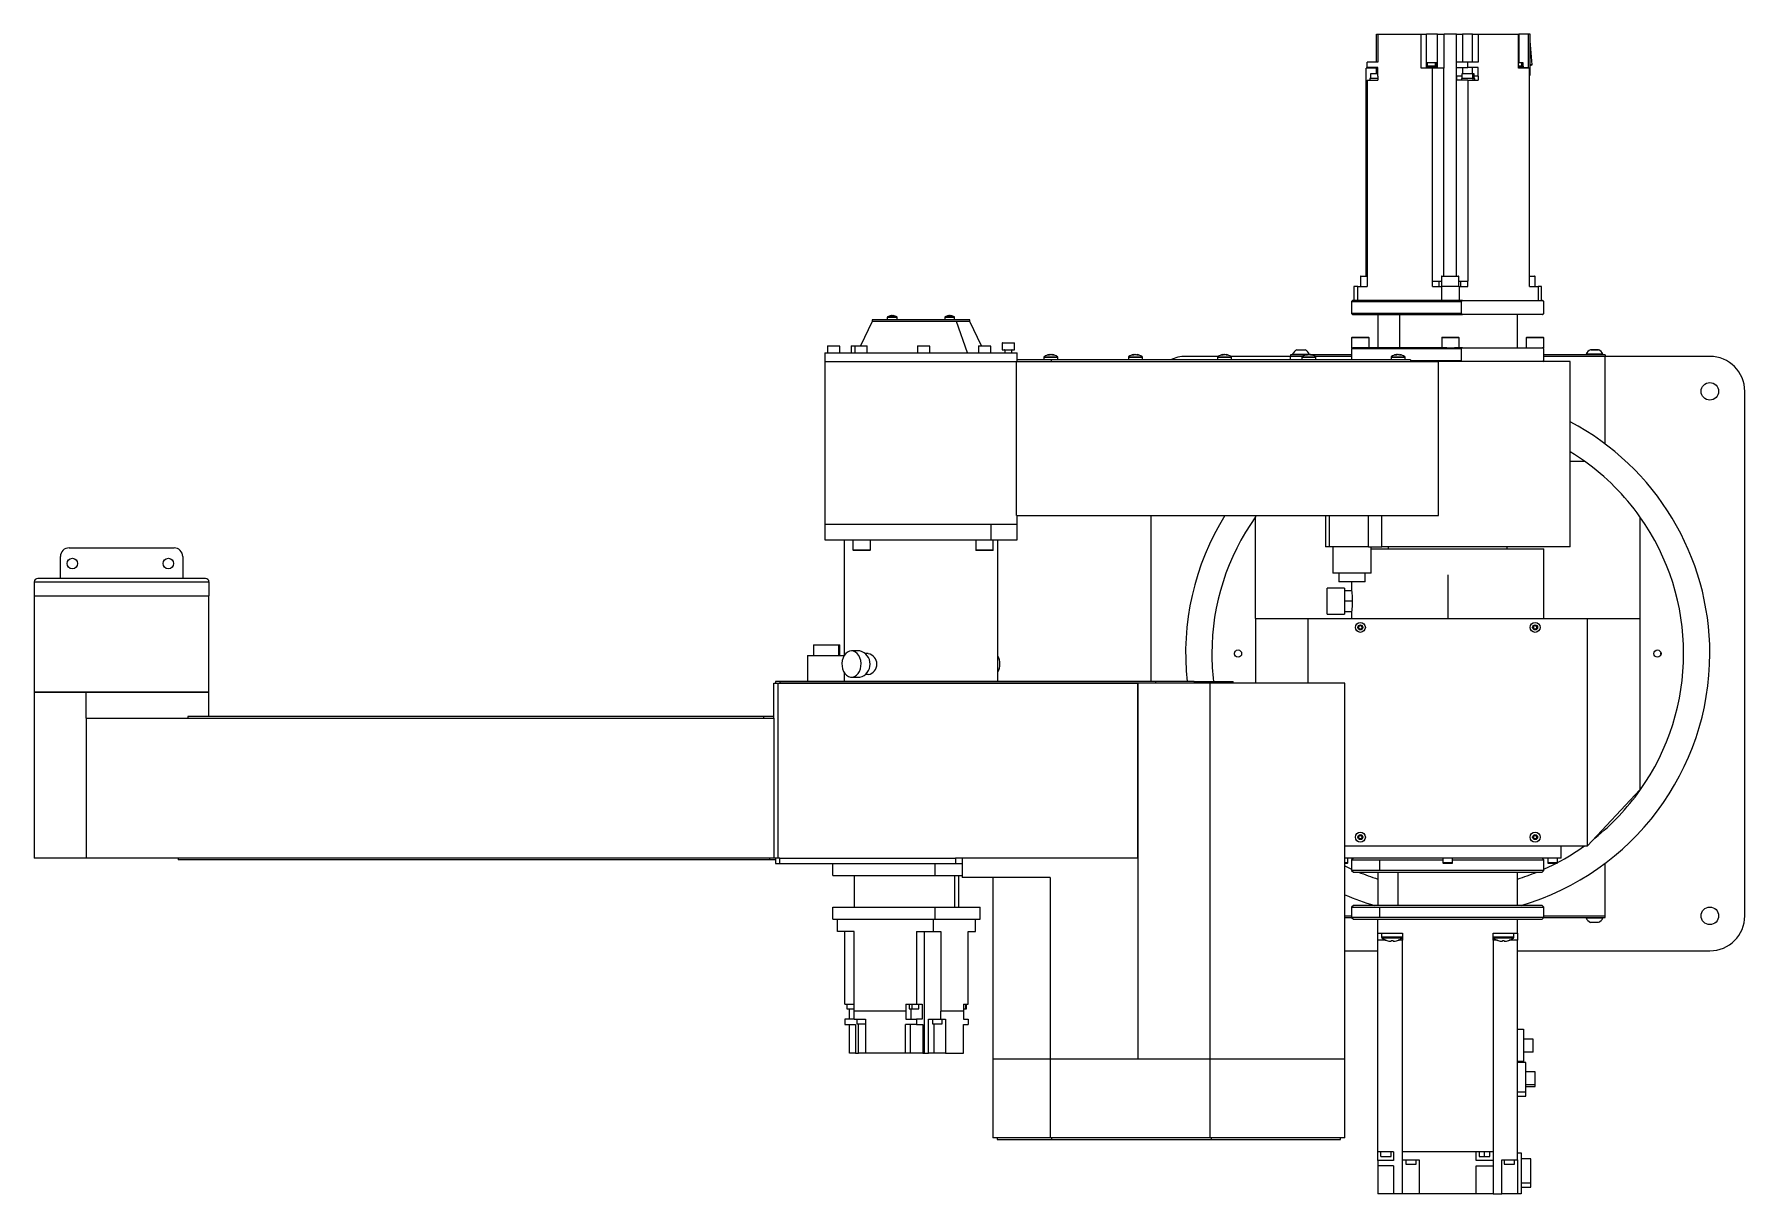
# Model space of a CAD drawing. Header units: millimetres. Extents: x 20619 to 36223, y 3512 to 8014.
# Drawn here: x 20619 to 21598, y 3622 to 4285 of the extents above; entities that cross this region are included whole.
import ezdxf

# ---------------------------------------------------------------- set-up
doc = ezdxf.new("R2010")
doc.units = ezdxf.units.MM
doc.layers.get('0').update_dxf_attribs({"lineweight": 35})

msp = doc.modelspace()

# ---------------------------------------------------------------- linework, layer by layer
at = {"color": 7, "linetype": 'Continuous', "lineweight": 25}
for p, q in [((21387.58, 4269.45), (21387.58, 4285.45)), ((21387.58, 4285.45), (21388.47, 4285.45)), ((21388.47, 4285.45), (21388.47, 4269.45)), ((21388.47, 4285.45), (21413.16, 4285.45)), ((21413.16, 4265.95), (21413.16, 4285.45)), ((21413.16, 4285.45), (21416.18, 4285.45)), ((21416.18, 4265.95), (21416.18, 4285.45)), ((21422.54, 4285.45), (21416.18, 4285.45)), ((21422.54, 4265.95), (21422.54, 4285.45)), ((21422.54, 4285.45), (21426.3, 4285.45)), ((21426.3, 4265.95), (21426.3, 4285.45)), ((21433.27, 4285.45), (21426.3, 4285.45)), ((21433.39, 4285.45), (21433.27, 4285.45)), ((21433.39, 4269.45), (21433.39, 4285.45)), ((21433.39, 4285.45), (21436.9, 4285.45)), ((21436.9, 4285.45), (21436.9, 4269.45)), ((21442.55, 4285.45), (21436.9, 4285.45)), ((21442.55, 4269.45), (21442.55, 4285.45)), ((21442.55, 4285.45), (21445.76, 4285.45)), ((21445.76, 4285.45), (21445.76, 4269.45)), ((21445.76, 4285.45), (21468.98, 4285.45)), ((21468.98, 4265.95), (21468.98, 4285.45)), ((21468.98, 4285.45), (21469.13, 4285.45)), ((21469.13, 4269.15), (21469.13, 4285.45)), ((21474.51, 4285.45), (21469.13, 4285.45)), ((21474.51, 4285.45), (21474.51, 4266.45)), ((21475.54, 4285.45), (21474.51, 4285.45)), ((21475.54, 4261.95), (21475.54, 4285.45)), ((21475.54, 4281.76), (21475.57, 4281.76)), ((21476.82, 4267.86), (21475.57, 4281.76)), ((21382.31, 4266.45), (21382.31, 4269.45)), ((21388.47, 4269.45), (21382.31, 4269.45)), ((21416.73, 4269.15), (21416.73, 4267.15)), ((21421.49, 4269.15), (21416.73, 4269.15)), ((21422.23, 4269.15), (21421.49, 4269.15)), ((21421.49, 4267.15), (21421.49, 4269.15)), ((21422.23, 4267.15), (21422.23, 4269.15)), ((21439.96, 4269.45), (21433.39, 4269.45)), ((21439.96, 4266.45), (21439.96, 4269.45)), ((21445.76, 4269.45), (21439.96, 4269.45)), ((21470.84, 4269.15), (21468.98, 4269.15)), ((21471.58, 4269.15), (21470.84, 4269.15)), ((21470.84, 4267.15), (21470.84, 4269.15)), ((21471.58, 4267.15), (21471.58, 4269.15)), ((21381.68, 4147.15), (21381.68, 4265.95)), ((21387.46, 4265.95), (21381.68, 4265.95)), ((21388.47, 4266.45), (21382.31, 4266.45)), ((21382.31, 4259.15), (21382.31, 4144.15)), ((21382.31, 4259.15), (21384.26, 4259.15)), ((21383.84, 4260.15), (21383.84, 4259.15)), ((21388.47, 4260.15), (21383.84, 4260.15)), ((21384.14, 4262.75), (21384.14, 4260.15)), ((21388.47, 4262.75), (21384.14, 4262.75)), ((21384.26, 4259.15), (21386.11, 4259.15)), ((21384.98, 4266.45), (21384.98, 4265.95)), ((21386.11, 4259.15), (21388.47, 4259.15)), ((21387.58, 4265.95), (21387.46, 4265.95)), ((21387.58, 4262.75), (21387.58, 4266.45)), ((21388.47, 4261.45), (21388.47, 4266.45)), ((21388.47, 4261.45), (21388.47, 4259.15)), ((21388.47, 4261.45), (21388.47, 4261.45)), ((21419.7, 4265.95), (21413.16, 4265.95)), ((21416.48, 4266.45), (21416.48, 4265.95)), ((21422.48, 4266.45), (21416.48, 4266.45)), ((21416.53, 4267.15), (21416.53, 4266.45)), ((21421.63, 4267.15), (21416.53, 4267.15)), ((21419.7, 4144.15), (21419.7, 4265.95)), ((21426.04, 4265.95), (21419.7, 4265.95)), ((21422.43, 4267.15), (21421.63, 4267.15)), ((21421.63, 4266.45), (21421.63, 4267.15)), ((21422.43, 4266.45), (21422.43, 4267.15)), ((21422.48, 4265.95), (21422.48, 4266.45)), ((21426.3, 4265.95), (21426.04, 4265.95)), ((21433.36, 4261.45), (21433.39, 4261.45)), ((21433.36, 4261.45), (21433.36, 4259.15)), ((21439.96, 4259.15), (21433.36, 4259.15)), ((21433.39, 4266.45), (21439.96, 4266.45)), ((21433.39, 4261.45), (21433.39, 4266.45)), ((21436.56, 4261.45), (21433.39, 4261.45)), ((21436.26, 4260.15), (21436.26, 4259.15)), ((21442.83, 4260.15), (21436.26, 4260.15)), ((21436.56, 4262.75), (21436.56, 4260.15)), ((21442.61, 4262.75), (21436.56, 4262.75)), ((21445.76, 4266.45), (21439.96, 4266.45)), ((21439.96, 4259.15), (21439.96, 4144.15)), ((21439.96, 4259.15), (21441.79, 4259.15)), ((21441.79, 4259.15), (21442.83, 4259.15)), ((21442.61, 4262.75), (21442.61, 4260.15)), ((21443.56, 4262.75), (21442.61, 4262.75)), ((21442.83, 4260.15), (21442.83, 4259.15)), ((21443.86, 4260.15), (21442.83, 4260.15)), ((21442.83, 4259.15), (21443.54, 4259.15)), ((21443.54, 4259.15), (21445.76, 4259.15)), ((21443.56, 4260.15), (21443.56, 4262.75)), ((21445.76, 4261.45), (21443.56, 4261.45)), ((21443.86, 4259.15), (21443.86, 4260.15)), ((21445.76, 4261.45), (21445.76, 4266.45)), ((21445.76, 4261.45), (21445.76, 4259.15)), ((21445.76, 4261.45), (21445.76, 4261.45)), ((21470.98, 4267.15), (21468.98, 4267.15)), ((21471.83, 4266.45), (21468.98, 4266.45)), ((21475.13, 4265.95), (21468.98, 4265.95)), ((21471.78, 4267.15), (21470.98, 4267.15)), ((21470.98, 4266.45), (21470.98, 4267.15)), ((21471.78, 4266.45), (21471.78, 4267.15)), ((21471.78, 4266.45), (21474.51, 4266.45)), ((21471.83, 4265.95), (21471.83, 4266.45)), ((21474.17, 4265.95), (21474.17, 4266.45)), ((21475.13, 4144.15), (21475.13, 4265.95)), ((21475.13, 4261.95), (21475.54, 4261.95)), ((21476.82, 4267.86), (21475.54, 4267.86)), ((21475.54, 4267.65), (21476.82, 4267.86)), ((21374.76, 4141.15), (21374.76, 4133.15)), ((21376.96, 4141.15), (21374.76, 4141.15)), ((21376.96, 4133.15), (21376.96, 4141.15)), ((21376.96, 4141.15), (21382.31, 4141.15)), ((21378.43, 4146.85), (21378.43, 4141.15)), ((21378.73, 4147.15), (21382.31, 4147.15)), ((21382.31, 4144.15), (21382.31, 4141.15)), ((21382.31, 4144.15), (21382.31, 4144.15)), ((21419.69, 4141.15), (21419.69, 4144.15)), ((21419.7, 4144.15), (21419.69, 4144.15)), ((21419.69, 4141.15), (21425.04, 4141.15)), ((21419.7, 4144.15), (21424.78, 4144.15)), ((21423.51, 4141.15), (21423.51, 4144.15)), ((21424.78, 4146.85), (21424.78, 4141.15)), ((21425.04, 4133.15), (21425.04, 4141.15)), ((21434.93, 4141.15), (21425.04, 4141.15)), ((21425.08, 4147.15), (21434.48, 4147.15)), ((21434.78, 4141.15), (21434.78, 4146.85)), ((21434.78, 4144.15), (21439.96, 4144.15)), ((21434.93, 4141.15), (21434.93, 4133.15)), ((21434.93, 4141.15), (21439.96, 4141.15)), ((21435.94, 4141.15), (21435.94, 4144.15)), ((21439.96, 4141.15), (21439.96, 4144.15)), ((21439.96, 4144.15), (21439.96, 4144.15)), ((21475.13, 4144.15), (21475.12, 4144.15)), ((21475.12, 4141.15), (21475.12, 4144.15)), ((21475.12, 4141.15), (21480.15, 4141.15)), ((21475.13, 4147.15), (21478.09, 4147.15)), ((21478.39, 4141.15), (21478.39, 4146.85)), ((21480.15, 4141.15), (21480.15, 4133.15)), ((21482.05, 4141.15), (21480.15, 4141.15)), ((21482.05, 4133.15), (21482.05, 4141.15)), ((21373.91, 4133.15), (21373.41, 4132.65)), ((21373.41, 4132.65), (21373.41, 4125.65)), ((21373.41, 4132.65), (21436.23, 4132.65)), ((21436.79, 4133.15), (21373.91, 4133.15)), ((21436.23, 4125.65), (21436.23, 4132.65)), ((21436.79, 4133.15), (21482.67, 4133.15)), ((21482.91, 4133.15), (21482.67, 4133.15)), ((21483.41, 4132.65), (21482.91, 4133.15)), ((21483.22, 4132.65), (21483.22, 4125.65)), ((21483.22, 4132.65), (21483.41, 4132.65)), ((21483.41, 4125.65), (21483.41, 4132.65)), ((21098.94, 4122.15), (21098.94, 4121.15)), ((21154.94, 4122.15), (21098.94, 4122.15)), ((21107.7, 4123.55), (21107.7, 4122.15)), ((21109.82, 4124.51), (21109.84, 4124.51)), ((21109.85, 4124.37), (21109.84, 4124.51)), ((21110.38, 4124.51), (21110.34, 4124.51)), ((21110.38, 4124.51), (21110.66, 4124.51)), ((21111.15, 4124.39), (21111.16, 4124.51)), ((21111.16, 4124.51), (21111.17, 4124.51)), ((21111.16, 4124.51), (21111.16, 4124.51)), ((21111.16, 4124.51), (21111.16, 4124.39)), ((21113.3, 4122.15), (21113.3, 4123.55)), ((21140.59, 4123.55), (21140.59, 4122.15)), ((21142.71, 4124.51), (21142.73, 4124.51)), ((21142.74, 4124.37), (21142.73, 4124.51)), ((21143.27, 4124.51), (21143.23, 4124.51)), ((21143.27, 4124.51), (21143.54, 4124.51)), ((21144.05, 4124.51), (21144.04, 4124.51)), ((21144.05, 4124.51), (21144.04, 4124.39)), ((21144.04, 4124.39), (21144.04, 4124.51)), ((21144.05, 4124.51), (21144.06, 4124.51)), ((21146.19, 4122.15), (21146.19, 4123.55)), ((21154.94, 4121.15), (21154.94, 4122.15)), ((21373.41, 4125.65), (21373.91, 4125.15)), ((21436.23, 4125.65), (21373.41, 4125.65)), ((21373.91, 4125.15), (21436.79, 4125.15)), ((21388.41, 4125.15), (21388.41, 4106.15)), ((21401, 4106.15), (21401, 4125.15)), ((21482.67, 4125.15), (21436.79, 4125.15)), ((21468.41, 4106.15), (21468.41, 4125.15)), ((21482.67, 4125.15), (21482.91, 4125.15)), ((21482.91, 4125.15), (21483.41, 4125.65)), ((21483.41, 4125.65), (21483.22, 4125.65)), ((21098.94, 4121.15), (21092.33, 4107.15)), ((21154.94, 4121.15), (21098.94, 4121.15)), ((21147.34, 4121.15), (21098.94, 4121.15)), ((21154.94, 4121.15), (21147.34, 4121.15)), ((21153.53, 4103.15), (21147.34, 4121.15)), ((21161.55, 4107.15), (21154.94, 4121.15)), ((21373.43, 4111.85), (21373.43, 4106.15)), ((21373.73, 4112.15), (21383.13, 4112.15)), ((21383.43, 4106.15), (21383.43, 4111.85)), ((21424.94, 4111.85), (21424.94, 4106.15)), ((21425.24, 4112.15), (21434.64, 4112.15)), ((21434.94, 4106.15), (21434.94, 4111.85)), ((21473.38, 4111.85), (21473.38, 4106.15)), ((21473.68, 4112.15), (21483.08, 4112.15)), ((21483.38, 4106.15), (21483.38, 4111.85)), ((21071.94, 4103.15), (21071.94, 4098.15)), ((21071.94, 4103.15), (21181.94, 4103.15)), ((21073.47, 4106.95), (21073.47, 4103.15)), ((21073.67, 4107.15), (21080.27, 4107.15)), ((21080.47, 4103.15), (21080.47, 4106.95)), ((21087.02, 4106.95), (21087.02, 4103.15)), ((21087.22, 4107.15), (21089.35, 4107.15)), ((21089.18, 4106.95), (21089.18, 4103.15)), ((21089.38, 4107.15), (21095.98, 4107.15)), ((21096.18, 4103.15), (21096.18, 4106.95)), ((21124.97, 4106.95), (21124.97, 4103.15)), ((21125.17, 4107.15), (21131.77, 4107.15)), ((21131.97, 4103.15), (21131.97, 4106.95)), ((21159.86, 4106.95), (21159.86, 4103.15)), ((21160.06, 4107.15), (21166.66, 4107.15)), ((21166.86, 4103.15), (21166.86, 4106.95)), ((21173.42, 4108.78), (21173.42, 4104.98)), ((21173.42, 4104.98), (21180.42, 4104.98)), ((21173.62, 4108.98), (21180.22, 4108.98)), ((21174.92, 4104.78), (21174.92, 4103.15)), ((21178.92, 4103.15), (21178.92, 4104.78)), ((21180.42, 4104.98), (21180.42, 4108.78)), ((21181.94, 4098.15), (21181.94, 4103.15)), ((21200.28, 4102.17), (21200.32, 4102.17)), ((21201.07, 4102.17), (21201.01, 4102.17)), ((21201.07, 4102.17), (21201.57, 4102.17)), ((21202.27, 4102.17), (21202.26, 4102.17)), ((21202.27, 4102.17), (21202.3, 4102.17)), ((21248.64, 4102.17), (21248.68, 4102.17)), ((21249.43, 4102.17), (21249.37, 4102.17)), ((21249.43, 4102.17), (21249.93, 4102.17)), ((21250.63, 4102.17), (21250.62, 4102.17)), ((21250.63, 4102.17), (21250.66, 4102.17)), ((21299.63, 4102.17), (21299.67, 4102.17)), ((21300.42, 4102.17), (21300.36, 4102.17)), ((21300.42, 4102.17), (21300.91, 4102.17)), ((21301.62, 4102.17), (21301.6, 4102.17)), ((21301.62, 4102.17), (21301.64, 4102.17)), ((21338.41, 4102.15), (21338.41, 4101.15)), ((21347.86, 4102.15), (21338.41, 4102.15)), ((21339.66, 4102.53), (21339.66, 4102.15)), ((21339.66, 4102.53), (21345.87, 4102.53)), ((21342.03, 4104.9), (21345.14, 4104.9)), ((21345.14, 4104.9), (21346.78, 4104.9)), ((21345.87, 4102.53), (21349.16, 4102.53)), ((21347.98, 4102.17), (21348.02, 4102.17)), ((21348.61, 4102.15), (21348.02, 4102.15)), ((21348.77, 4102.17), (21348.71, 4102.17)), ((21348.77, 4102.17), (21349.27, 4102.17)), ((21349.16, 4102.17), (21349.16, 4102.53)), ((21349.96, 4102.15), (21349.38, 4102.15)), ((21349.98, 4102.17), (21349.96, 4102.17)), ((21349.98, 4102.17), (21350, 4102.17)), ((21373.41, 4102.15), (21350.13, 4102.15)), ((21373.91, 4106.15), (21373.41, 4105.65)), ((21373.41, 4105.65), (21373.41, 4099.15)), ((21373.41, 4105.65), (21436.23, 4105.65)), ((21373.43, 4106.15), (21374.05, 4106.15)), ((21427.8, 4106.15), (21374.05, 4106.15)), ((21398.97, 4102.17), (21399.01, 4102.17)), ((21399.76, 4102.17), (21399.7, 4102.17)), ((21399.76, 4102.17), (21400.26, 4102.17)), ((21400.97, 4102.17), (21400.95, 4102.17)), ((21400.97, 4102.17), (21400.99, 4102.17)), ((21427.8, 4106.15), (21432.35, 4106.15)), ((21436.79, 4106.15), (21432.35, 4106.15)), ((21436.23, 4098.65), (21436.23, 4105.65)), ((21436.79, 4106.15), (21482.67, 4106.15)), ((21482.9, 4106.15), (21482.67, 4106.15)), ((21482.9, 4106.15), (21483.38, 4106.15)), ((21483.41, 4105.65), (21482.91, 4106.15)), ((21483.22, 4105.65), (21483.22, 4098.65)), ((21483.22, 4105.65), (21483.41, 4105.65)), ((21483.41, 4098.65), (21483.41, 4105.65)), ((21518.41, 4102.15), (21483.41, 4102.15)), ((21507.66, 4102.53), (21507.66, 4102.15)), ((21507.66, 4102.53), (21507.66, 4102.15)), ((21517.16, 4102.53), (21507.66, 4102.53)), ((21508.39, 4102.53), (21517.16, 4102.53)), ((21514.78, 4104.9), (21510.03, 4104.9)), ((21510.4, 4104.9), (21514.78, 4104.9)), ((21517.16, 4102.15), (21517.16, 4102.53)), ((21517.16, 4102.15), (21517.16, 4102.53)), ((21518.41, 4102.15), (21518.41, 4101.15)), ((21071.94, 4098.15), (21071.94, 4005.15)), ((21071.94, 4098.15), (21181.6, 4098.15)), ((21181.6, 4010.15), (21181.6, 4098.15)), ((21181.6, 4098.15), (21423.16, 4098.15)), ((21201.51, 4099.15), (21181.94, 4099.15)), ((21197.29, 4100.7), (21197.29, 4099.15)), ((21201.51, 4099.15), (21201.51, 4098.15)), ((21407.05, 4099.15), (21201.51, 4099.15)), ((21205.29, 4099.15), (21205.29, 4100.7)), ((21245.65, 4100.7), (21245.65, 4099.15)), ((21253.65, 4099.15), (21253.65, 4100.7)), ((21297.02, 4101.15), (21278.41, 4101.15)), ((21296.64, 4100.7), (21296.64, 4099.15)), ((21338.41, 4101.15), (21304.25, 4101.15)), ((21304.64, 4099.15), (21304.64, 4100.7)), ((21345.37, 4101.15), (21338.41, 4101.15)), ((21338.41, 4099.15), (21338.41, 4101.15)), ((21344.99, 4100.7), (21344.99, 4099.15)), ((21373.41, 4101.15), (21352.61, 4101.15)), ((21352.99, 4099.15), (21352.99, 4100.7)), ((21395.98, 4100.7), (21395.98, 4099.15)), ((21403.98, 4099.15), (21403.98, 4100.7)), ((21407.05, 4099.15), (21407.05, 4098.15)), ((21436.23, 4098.65), (21407.05, 4098.65)), ((21423.16, 4010.15), (21423.16, 4098.15)), ((21498.41, 4098.15), (21423.16, 4098.15)), ((21482.91, 4098.15), (21483.41, 4098.65)), ((21483.41, 4098.65), (21483.22, 4098.65)), ((21518.41, 4101.15), (21483.41, 4101.15)), ((21498.41, 3992.15), (21498.41, 4098.15)), ((21518.41, 4051.15), (21518.41, 4101.15)), ((21578.41, 4101.15), (21518.41, 4101.15)), ((21598.41, 3781.15), (21598.41, 4081.15)), ((21498.41, 4041.15), (21506.67, 4041.15)), ((21071.94, 4005.15), (21071.94, 3996.15)), ((21071.94, 4005.15), (21167, 4005.15)), ((21167, 4005.15), (21167, 3996.15)), ((21167, 4005.15), (21181.94, 4005.15)), ((21181.6, 4010.15), (21423.16, 4010.15)), ((21181.94, 4005.15), (21181.94, 4010.15)), ((21181.94, 3996.15), (21181.94, 4005.15)), ((21258.41, 4010.15), (21258.41, 3915.15)), ((21318.41, 3951.15), (21318.41, 4009.42)), ((21358.41, 4010.15), (21358.41, 3992.15)), ((21360.59, 4010.15), (21360.59, 3992.15)), ((21383.06, 3992.15), (21383.06, 4010.15)), ((21390.75, 3992.15), (21390.75, 4010.15)), ((21538.41, 4009.42), (21538.41, 3951.15)), ((21071.94, 3996.15), (21167, 3996.15)), ((21082.94, 3996.15), (21082.94, 3929.85)), ((21088.03, 3996.15), (21088.03, 3990.45)), ((21098.03, 3990.45), (21098.03, 3996.15)), ((21158.32, 3996.15), (21158.32, 3990.45)), ((21167, 3996.15), (21181.94, 3996.15)), ((21168.32, 3990.45), (21168.32, 3996.15)), ((21170.94, 3915.15), (21170.94, 3996.15)), ((20634.49, 3974.15), (20634.49, 3986.65)), ((20639.49, 3991.65), (20699.49, 3991.65)), ((20704.49, 3986.65), (20704.49, 3974.15)), ((21094.96, 3990.15), (21088.33, 3990.15)), ((21097.73, 3990.15), (21094.96, 3990.15)), ((21166.74, 3990.15), (21158.62, 3990.15)), ((21168.02, 3990.15), (21166.74, 3990.15)), ((21360.59, 3992.15), (21358.41, 3992.15)), ((21383.06, 3992.15), (21360.59, 3992.15)), ((21362.59, 3992.15), (21362.59, 3977.15)), ((21383.06, 3992.15), (21390.75, 3992.15)), ((21384.59, 3977.15), (21384.59, 3992.15)), ((21384.59, 3991.15), (21483.41, 3991.15)), ((21498.41, 3992.15), (21390.75, 3992.15)), ((21394.41, 3992.15), (21394.41, 3991.15)), ((21462.41, 3991.15), (21462.41, 3992.15)), ((21483.41, 3951.15), (21483.41, 3991.15)), ((21381.61, 3977.15), (21362.59, 3977.15)), ((21366.09, 3977.15), (21366.09, 3972.15)), ((21381.09, 3972.15), (21381.09, 3977.15)), ((21384.59, 3977.15), (21381.61, 3977.15)), ((21428.41, 3976.15), (21428.41, 3951.15)), ((20619.49, 3972.15), (20619.49, 3964.15)), ((20717.49, 3974.15), (20621.49, 3974.15)), ((20719.49, 3972.15), (20719.49, 3964.15)), ((21369.41, 3968.65), (21359.41, 3968.65)), ((21359.41, 3953.65), (21359.41, 3968.65)), ((21379.06, 3972.15), (21366.09, 3972.15)), ((21369.41, 3968.65), (21369.41, 3953.65)), ((21373.41, 3967.15), (21369.41, 3967.15)), ((21373.41, 3972.15), (21373.41, 3967.15)), ((21381.09, 3972.15), (21379.06, 3972.15)), ((20619.49, 3964.15), (20619.49, 3909.15)), ((20619.49, 3964.15), (20719.49, 3964.15)), ((20719.49, 3909.15), (20719.49, 3964.15)), ((21373.73, 3961.15), (21369.41, 3961.15)), ((21369.41, 3955.15), (21373.41, 3955.15)), ((21373.41, 3955.15), (21373.41, 3951.15)), ((21318.41, 3951.15), (21318.41, 3914.15)), ((21318.41, 3951.15), (21348.41, 3951.15)), ((21348.41, 3951.15), (21348.41, 3914.15)), ((21348.41, 3951.15), (21508.41, 3951.15)), ((21359.41, 3953.65), (21369.41, 3953.65)), ((21377.25, 3946.15), (21377.83, 3947.15)), ((21377.83, 3945.15), (21377.25, 3946.15)), ((21377.83, 3947.15), (21378.98, 3947.15)), ((21378.98, 3945.15), (21377.83, 3945.15)), ((21378.98, 3947.15), (21379.56, 3946.15)), ((21379.56, 3946.15), (21378.98, 3945.15)), ((21477.25, 3946.15), (21477.83, 3947.15)), ((21477.83, 3945.15), (21477.25, 3946.15)), ((21477.83, 3947.15), (21478.98, 3947.15)), ((21478.98, 3945.15), (21477.83, 3945.15)), ((21478.98, 3947.15), (21479.56, 3946.15)), ((21479.56, 3946.15), (21478.98, 3945.15)), ((21508.41, 3821.15), (21508.41, 3951.15)), ((21508.41, 3951.15), (21538.41, 3951.15)), ((21538.41, 3951.15), (21538.41, 3853.15)), ((21065.46, 3936.15), (21065.46, 3930.15)), ((21065.46, 3936.15), (21079.82, 3936.15)), ((21079.82, 3936.15), (21079.82, 3930.15)), ((21079.82, 3936.15), (21080.46, 3936.15)), ((21080.46, 3930.15), (21080.46, 3936.15)), ((21061.96, 3930.15), (21061.96, 3915.15)), ((21061.96, 3930.15), (21082.94, 3930.15)), ((21092, 3932.65), (21087.2, 3932.65)), ((21096.8, 3931.15), (21095.28, 3931.15)), ((21082.94, 3920.46), (21082.94, 3915.15)), ((21087.2, 3917.65), (21092, 3917.65)), ((21096.8, 3919.15), (21095.28, 3919.15)), ((20619.49, 3909.15), (20619.49, 3814.15)), ((20719.49, 3909.15), (20619.49, 3909.15)), ((20619.49, 3909.15), (20649.31, 3909.15)), ((20649.31, 3909.15), (20719.49, 3909.15)), ((20649.31, 3894.15), (20649.31, 3909.15)), ((20719.49, 3895.15), (20719.49, 3909.15)), ((21042.72, 3894.15), (21042.72, 3914.15)), ((21042.72, 3914.15), (21045.27, 3914.15)), ((21043.63, 3915.15), (21043.63, 3914.15)), ((21046.19, 3915.15), (21043.63, 3915.15)), ((21045.27, 3814.15), (21045.27, 3914.15)), ((21045.27, 3914.15), (21251.12, 3914.15)), ((21046.19, 3915.15), (21046.19, 3914.15)), ((21261.19, 3915.15), (21046.19, 3915.15)), ((21261.19, 3914.15), (21046.19, 3914.15)), ((21251.12, 3914.15), (21251.12, 3699.15)), ((21292.29, 3914.15), (21251.12, 3914.15)), ((21251.12, 3814.15), (21251.12, 3914.15)), ((21261.19, 3915.15), (21261.19, 3914.15)), ((21283.39, 3915.15), (21261.19, 3915.15)), ((21283.39, 3915.15), (21283.39, 3914.15)), ((21283.39, 3915.15), (21305.59, 3915.15)), ((21292.29, 3914.15), (21292.29, 3699.15)), ((21369.5, 3914.15), (21292.29, 3914.15)), ((21305.59, 3914.15), (21305.59, 3915.15)), ((21369.5, 3699.15), (21369.5, 3914.15)), ((20649.31, 3894.15), (20649.31, 3814.15)), ((20649.31, 3894.15), (21042.72, 3894.15)), ((20707.43, 3895.15), (20707.43, 3894.15)), ((21036.8, 3895.15), (20707.43, 3895.15)), ((21036.8, 3895.15), (21036.8, 3894.15)), ((21042.72, 3895.15), (21036.8, 3895.15)), ((21042.72, 3894.15), (21042.72, 3814.15)), ((21508.41, 3821.15), (21538.41, 3853.15)), ((21538.41, 3853.15), (21538.41, 3852.89)), ((21369.5, 3821.15), (21508.41, 3821.15)), ((21377.25, 3826.15), (21377.83, 3827.15)), ((21377.83, 3825.15), (21377.25, 3826.15)), ((21377.83, 3827.15), (21378.98, 3827.15)), ((21378.98, 3825.15), (21377.83, 3825.15)), ((21378.98, 3827.15), (21379.56, 3826.15)), ((21379.56, 3826.15), (21378.98, 3825.15)), ((21477.25, 3826.15), (21477.83, 3827.15)), ((21477.83, 3825.15), (21477.25, 3826.15)), ((21477.83, 3827.15), (21478.98, 3827.15)), ((21478.98, 3825.15), (21477.83, 3825.15)), ((21478.98, 3827.15), (21479.56, 3826.15)), ((21479.56, 3826.15), (21478.98, 3825.15)), ((21493.41, 3814.15), (21493.41, 3821.15)), ((20649.31, 3814.15), (20619.49, 3814.15)), ((21042.72, 3814.15), (20649.31, 3814.15)), ((20701.85, 3814.15), (20701.85, 3813.15)), ((21040.36, 3813.15), (20701.85, 3813.15)), ((21040.36, 3814.15), (21040.36, 3813.15)), ((21043.62, 3813.15), (21040.36, 3813.15)), ((21045.27, 3814.15), (21042.72, 3814.15)), ((21043.62, 3814.15), (21043.62, 3811.15)), ((21046.18, 3814.15), (21043.62, 3814.15)), ((21043.62, 3811.15), (21046.18, 3811.15)), ((21046.18, 3811.15), (21046.18, 3814.15)), ((21046.18, 3814.15), (21146.81, 3814.15)), ((21046.18, 3811.15), (21146.81, 3811.15)), ((21076.5, 3804.15), (21076.5, 3811.15)), ((21135.06, 3804.15), (21135.06, 3811.15)), ((21146.81, 3814.15), (21146.81, 3811.15)), ((21149.15, 3814.15), (21146.81, 3814.15)), ((21146.81, 3811.15), (21150.49, 3811.15)), ((21251.12, 3814.15), (21149.15, 3814.15)), ((21150.49, 3814.15), (21150.49, 3803.15)), ((21251.12, 3814.15), (21150.49, 3814.15)), ((21251.12, 3814.15), (21251.12, 3699.15)), ((21493.41, 3814.15), (21369.5, 3814.15)), ((21371.16, 3811.45), (21369.5, 3811.45)), ((21370.86, 3811.15), (21369.5, 3811.15)), ((21369.5, 3809.68), (21373.41, 3807.87)), ((21370.86, 3811.15), (21371.16, 3811.45)), ((21371.16, 3811.45), (21371.16, 3814.15)), ((21374.41, 3814.15), (21373.41, 3813.15)), ((21373.41, 3813.15), (21373.41, 3807.15)), ((21373.41, 3813.15), (21389.52, 3813.15)), ((21389.52, 3813.15), (21425.66, 3813.15)), ((21389.52, 3807.15), (21389.52, 3813.15)), ((21425.66, 3814.15), (21425.66, 3811.45)), ((21425.66, 3811.45), (21425.96, 3811.15)), ((21428.41, 3811.45), (21425.66, 3811.45)), ((21428.41, 3811.15), (21425.96, 3811.15)), ((21431.16, 3811.45), (21428.41, 3811.45)), ((21430.86, 3811.15), (21428.41, 3811.15)), ((21430.86, 3811.15), (21431.16, 3811.45)), ((21431.16, 3811.45), (21431.16, 3814.15)), ((21431.16, 3813.15), (21483.41, 3813.15)), ((21483.41, 3813.15), (21482.41, 3814.15)), ((21483.41, 3807.15), (21483.41, 3813.15)), ((21485.66, 3814.15), (21485.66, 3811.45)), ((21485.66, 3811.45), (21485.96, 3811.15)), ((21488.41, 3811.45), (21485.66, 3811.45)), ((21488.41, 3811.15), (21485.96, 3811.15)), ((21491.16, 3811.45), (21488.41, 3811.45)), ((21490.86, 3811.15), (21488.41, 3811.15)), ((21490.86, 3811.15), (21491.16, 3811.45)), ((21491.16, 3811.45), (21491.16, 3814.15)), ((21518.41, 3781.15), (21518.41, 3811.15)), ((21076.5, 3804.15), (21135.06, 3804.15)), ((21088.7, 3804.15), (21088.7, 3786.15)), ((21135.06, 3804.15), (21150.49, 3804.15)), ((21146.14, 3804.15), (21146.14, 3786.15)), ((21148.7, 3786.15), (21148.7, 3804.15)), ((21200.8, 3803.15), (21150.49, 3803.15)), ((21168.01, 3803.15), (21168.01, 3699.15)), ((21200.8, 3803.15), (21200.8, 3699.15)), ((21373.41, 3807.15), (21374.41, 3806.15)), ((21389.52, 3807.15), (21373.41, 3807.15)), ((21374.41, 3806.15), (21482.41, 3806.15)), ((21388.41, 3806.15), (21388.41, 3787.15)), ((21483.41, 3807.15), (21389.52, 3807.15)), ((21400.12, 3787.15), (21400.12, 3806.15)), ((21468.41, 3787.15), (21468.41, 3806.15)), ((21482.41, 3806.15), (21483.41, 3807.15)), ((21076.5, 3779.15), (21076.5, 3786.15)), ((21076.5, 3786.15), (21135.06, 3786.15)), ((21076.5, 3779.15), (21135.06, 3779.15)), ((21079.14, 3772.15), (21079.14, 3779.15)), ((21134.03, 3779.15), (21134.03, 3772.15)), ((21135.06, 3779.15), (21135.06, 3786.15)), ((21135.06, 3786.15), (21160.89, 3786.15)), ((21135.06, 3779.15), (21160.89, 3779.15)), ((21158.25, 3772.15), (21158.25, 3779.15)), ((21160.89, 3779.15), (21160.89, 3786.15)), ((21369.5, 3781.15), (21373.41, 3781.15)), ((21369.5, 3780.15), (21373.41, 3780.15)), ((21374.41, 3787.15), (21373.41, 3786.15)), ((21373.41, 3786.15), (21373.41, 3780.15)), ((21373.41, 3786.15), (21389.52, 3786.15)), ((21373.41, 3780.15), (21374.41, 3779.15)), ((21389.52, 3780.15), (21373.41, 3780.15)), ((21482.41, 3787.15), (21374.41, 3787.15)), ((21374.41, 3779.15), (21388.41, 3779.15)), ((21388.41, 3771.15), (21388.41, 3779.15)), ((21388.41, 3779.15), (21392.13, 3779.15)), ((21389.52, 3786.15), (21483.41, 3786.15)), ((21389.52, 3780.15), (21389.52, 3786.15)), ((21483.41, 3780.15), (21389.52, 3780.15)), ((21392.13, 3779.15), (21464.68, 3779.15)), ((21464.68, 3779.15), (21468.41, 3779.15)), ((21468.41, 3779.15), (21482.41, 3779.15)), ((21468.41, 3771.15), (21468.41, 3779.15)), ((21483.41, 3786.15), (21482.41, 3787.15)), ((21482.41, 3779.15), (21483.41, 3780.15)), ((21483.41, 3780.15), (21483.41, 3786.15)), ((21483.41, 3781.15), (21518.41, 3781.15)), ((21483.41, 3780.15), (21518.41, 3780.15)), ((21507.66, 3780.15), (21507.66, 3779.77)), ((21515.14, 3779.77), (21507.66, 3779.77)), ((21517.16, 3779.77), (21515.14, 3779.77)), ((21517.16, 3779.77), (21517.16, 3780.15)), ((21518.41, 3780.15), (21518.41, 3781.15)), ((21088.73, 3772.15), (21079.14, 3772.15)), ((21083.37, 3730.55), (21083.37, 3772.15)), ((21088.73, 3726.55), (21088.73, 3772.15)), ((21124.44, 3772.15), (21134.03, 3772.15)), ((21124.44, 3772.15), (21124.44, 3730.55)), ((21129.02, 3702.55), (21129.02, 3772.15)), ((21134.03, 3772.15), (21138.27, 3772.15)), ((21138.27, 3772.15), (21138.27, 3726.55)), ((21154.02, 3772.15), (21158.25, 3772.15)), ((21154.02, 3730.55), (21154.02, 3772.15)), ((21388.41, 3771.15), (21402.46, 3771.15)), ((21388.41, 3767.15), (21388.41, 3771.15)), ((21390.59, 3771.15), (21390.59, 3768.92)), ((21402.46, 3771.15), (21402.46, 3767.15)), ((21454.36, 3771.15), (21468.41, 3771.15)), ((21454.36, 3767.15), (21454.36, 3771.15)), ((21466.23, 3768.92), (21466.23, 3771.15)), ((21468.41, 3771.15), (21468.41, 3767.15)), ((21513.78, 3777.4), (21510.03, 3777.4)), ((21514.78, 3777.4), (21513.78, 3777.4)), ((21369.5, 3761.15), (21388.41, 3761.15)), ((21393.17, 3767.15), (21388.41, 3767.15)), ((21388.41, 3646.15), (21388.41, 3767.15)), ((21393.53, 3767.03), (21393.54, 3767.04)), ((21396.05, 3767.04), (21396.02, 3766.59)), ((21397.15, 3766.59), (21397.12, 3767.04)), ((21399.64, 3767.04), (21399.65, 3767.03)), ((21402.46, 3767.15), (21400, 3767.15)), ((21402.46, 3646.15), (21402.46, 3767.15)), ((21454.36, 3767.15), (21454.36, 3646.15)), ((21456.81, 3767.15), (21454.36, 3767.15)), ((21457.17, 3767.03), (21457.18, 3767.04)), ((21459.69, 3767.04), (21459.66, 3766.59)), ((21460.79, 3766.59), (21460.76, 3767.04)), ((21463.28, 3767.04), (21463.29, 3767.03)), ((21468.41, 3767.15), (21463.64, 3767.15)), ((21468.41, 3716.35), (21468.41, 3767.15)), ((21468.41, 3761.15), (21578.41, 3761.15)), ((21083.37, 3730.55), (21088.73, 3730.55)), ((21084.44, 3730.55), (21084.44, 3727.95)), ((21118.3, 3730.55), (21118.3, 3726.55)), ((21118.3, 3730.55), (21124.44, 3730.55)), ((21120.26, 3730.55), (21120.26, 3727.95)), ((21121.9, 3727.95), (21121.9, 3730.55)), ((21124.44, 3730.55), (21127.71, 3730.55)), ((21125.76, 3727.95), (21125.76, 3730.55)), ((21127.71, 3730.55), (21127.71, 3722.05)), ((21151.31, 3730.55), (21151.31, 3726.55)), ((21151.31, 3730.55), (21154.02, 3730.55)), ((21152.72, 3727.95), (21152.72, 3730.55)), ((21152.95, 3727.95), (21152.95, 3730.55)), ((21083.42, 3722.05), (21083.42, 3719.05)), ((21088.75, 3722.05), (21083.42, 3722.05)), ((21084.44, 3727.95), (21088.73, 3727.95)), ((21086.08, 3726.55), (21086.08, 3727.95)), ((21086.13, 3726.55), (21086.08, 3726.55)), ((21086.13, 3722.05), (21086.13, 3726.55)), ((21118.3, 3726.55), (21088.73, 3726.55)), ((21088.75, 3722.05), (21088.75, 3726.55)), ((21088.75, 3722.05), (21095.17, 3722.05)), ((21090.34, 3722.05), (21090.34, 3719.45)), ((21095.17, 3722.05), (21095.17, 3702.55)), ((21118.3, 3726.55), (21118.32, 3726.55)), ((21118.32, 3726.55), (21118.32, 3722.05)), ((21118.32, 3722.05), (21124.46, 3722.05)), ((21120.26, 3727.95), (21121.9, 3727.95)), ((21121.12, 3727.95), (21121.12, 3722.05)), ((21121.9, 3727.95), (21125.76, 3727.95)), ((21124.46, 3722.05), (21124.46, 3719.05)), ((21127.71, 3722.05), (21124.46, 3722.05)), ((21131.19, 3722.05), (21138.22, 3722.05)), ((21131.19, 3702.55), (21131.19, 3722.05)), ((21133.61, 3722.05), (21133.61, 3719.45)), ((21138.22, 3726.55), (21138.22, 3722.05)), ((21138.22, 3726.55), (21138.27, 3726.55)), ((21138.22, 3722.05), (21141.05, 3722.05)), ((21151.31, 3726.55), (21138.27, 3726.55)), ((21139.11, 3719.45), (21139.11, 3722.05)), ((21141.05, 3722.05), (21141.05, 3702.55)), ((21151.27, 3726.55), (21151.27, 3722.05)), ((21151.27, 3722.05), (21153.98, 3722.05)), ((21151.31, 3727.95), (21152.72, 3727.95)), ((21152.72, 3727.95), (21152.95, 3727.95)), ((21153.98, 3722.05), (21153.98, 3719.05)), ((21083.42, 3719.05), (21089.58, 3719.05)), ((21086.13, 3702.55), (21086.13, 3719.05)), ((21089.58, 3719.05), (21089.58, 3702.55)), ((21090.34, 3719.45), (21095.17, 3719.45)), ((21091.28, 3702.55), (21091.28, 3719.45)), ((21118.04, 3702.55), (21118.04, 3719.05)), ((21124.46, 3719.05), (21118.04, 3719.05)), ((21121.05, 3702.55), (21121.05, 3719.05)), ((21124.46, 3719.05), (21127.95, 3719.05)), ((21127.95, 3719.05), (21127.95, 3702.55)), ((21133.61, 3719.45), (21139.11, 3719.45)), ((21134.24, 3719.45), (21134.24, 3702.55)), ((21151.27, 3719.05), (21153.98, 3719.05)), ((21151.27, 3702.55), (21151.27, 3719.05)), ((21468.41, 3697.75), (21468.41, 3716.35)), ((21468.41, 3716.35), (21471.81, 3716.35)), ((21471.81, 3716.35), (21471.81, 3697.75)), ((21477.21, 3710.58), (21471.81, 3710.58)), ((21477.21, 3703.13), (21477.21, 3710.58)), ((21089.58, 3702.55), (21086.13, 3702.55)), ((21089.58, 3702.55), (21091.28, 3702.55)), ((21095.17, 3702.55), (21091.28, 3702.55)), ((21118.04, 3702.55), (21095.17, 3702.55)), ((21121.05, 3702.55), (21118.04, 3702.55)), ((21127.95, 3702.55), (21121.05, 3702.55)), ((21127.95, 3702.55), (21129.02, 3702.55)), ((21129.02, 3702.55), (21131.19, 3702.55)), ((21134.24, 3702.55), (21131.19, 3702.55)), ((21141.05, 3702.55), (21134.24, 3702.55)), ((21141.05, 3702.55), (21151.27, 3702.55)), ((21477.21, 3703.13), (21471.81, 3703.13)), ((21168.01, 3699.15), (21168.01, 3654.15)), ((21200.8, 3699.15), (21168.01, 3699.15)), ((21251.12, 3699.15), (21200.8, 3699.15)), ((21200.8, 3699.15), (21200.8, 3654.15)), ((21292.29, 3699.15), (21200.8, 3699.15)), ((21292.29, 3699.15), (21251.12, 3699.15)), ((21292.29, 3699.15), (21292.29, 3654.15)), ((21369.5, 3699.15), (21292.29, 3699.15)), ((21369.5, 3654.15), (21369.5, 3699.15)), ((21471.81, 3697.75), (21468.41, 3697.75)), ((21468.41, 3646.15), (21468.41, 3697.75)), ((21473.01, 3697.25), (21468.41, 3697.25)), ((21473.01, 3680.37), (21473.01, 3697.25)), ((21478.51, 3691.88), (21473.01, 3691.88)), ((21478.51, 3684.49), (21478.51, 3691.88)), ((21478.51, 3684.49), (21473.01, 3684.49)), ((21473.01, 3683.43), (21478.51, 3683.43)), ((21478.51, 3683.43), (21478.51, 3684.49)), ((21473.01, 3680.37), (21468.41, 3680.37)), ((21468.41, 3678.06), (21473.01, 3678.06)), ((21473.01, 3678.06), (21473.01, 3680.37)), ((21200.8, 3654.15), (21168.01, 3654.15)), ((21170.51, 3654.15), (21170.51, 3653.15)), ((21170.51, 3653.15), (21201.81, 3653.15)), ((21292.29, 3654.15), (21200.8, 3654.15)), ((21201.81, 3653.15), (21201.81, 3654.15)), ((21201.81, 3653.15), (21293.3, 3653.15)), ((21369.5, 3654.15), (21292.29, 3654.15)), ((21293.3, 3653.15), (21293.3, 3654.15)), ((21293.3, 3653.15), (21367, 3653.15)), ((21367, 3653.15), (21367, 3654.15)), ((21397.46, 3646.15), (21388.41, 3646.15)), ((21388.46, 3641.15), (21388.46, 3646.15)), ((21390.11, 3643.55), (21390.11, 3646.15)), ((21390.11, 3643.55), (21396.11, 3643.55)), ((21396.11, 3643.55), (21396.11, 3646.15)), ((21397.46, 3646.15), (21397.46, 3641.15)), ((21454.36, 3646.15), (21402.46, 3646.15)), ((21402.46, 3641.65), (21402.46, 3646.15)), ((21402.46, 3641.65), (21412.06, 3641.65)), ((21402.46, 3622.15), (21402.46, 3641.65)), ((21404.41, 3641.65), (21404.41, 3639.05)), ((21410.41, 3639.05), (21410.41, 3641.65)), ((21412.06, 3641.65), (21412.06, 3622.15)), ((21444.76, 3641.15), (21444.76, 3646.15)), ((21446.41, 3646.15), (21446.41, 3643.55)), ((21446.41, 3643.55), (21449.41, 3643.55)), ((21449.41, 3643.55), (21449.41, 3646.15)), ((21449.41, 3643.55), (21452.41, 3643.55)), ((21452.41, 3643.55), (21452.41, 3646.15)), ((21454.36, 3646.15), (21454.36, 3641.15)), ((21459.36, 3641.65), (21468.36, 3641.65)), ((21459.36, 3622.15), (21459.36, 3641.65)), ((21460.71, 3641.65), (21460.71, 3639.05)), ((21466.71, 3639.05), (21466.71, 3641.65)), ((21468.41, 3646.15), (21468.36, 3646.15)), ((21468.36, 3641.65), (21468.36, 3646.15)), ((21468.36, 3645.65), (21470.41, 3645.65)), ((21468.36, 3641.65), (21468.36, 3622.15)), ((21470.41, 3645.65), (21470.41, 3622.15)), ((21475.91, 3642.06), (21470.41, 3642.06)), ((21475.91, 3628.16), (21475.91, 3642.06)), ((21388.46, 3641.15), (21388.46, 3638.15)), ((21397.46, 3641.15), (21388.46, 3641.15)), ((21397.46, 3638.15), (21388.46, 3638.15)), ((21388.46, 3638.15), (21388.46, 3622.15)), ((21397.46, 3638.15), (21397.46, 3622.15)), ((21404.41, 3639.05), (21410.41, 3639.05)), ((21454.36, 3641.15), (21444.76, 3641.15)), ((21444.76, 3638.15), (21454.36, 3638.15)), ((21444.76, 3622.15), (21444.76, 3638.15)), ((21454.36, 3641.15), (21454.36, 3638.15)), ((21454.36, 3638.15), (21454.36, 3622.15)), ((21460.71, 3639.05), (21466.71, 3639.05)), ((21397.46, 3622.15), (21388.46, 3622.15)), ((21402.46, 3622.15), (21397.46, 3622.15)), ((21412.06, 3622.15), (21402.46, 3622.15)), ((21444.76, 3622.15), (21412.06, 3622.15)), ((21454.36, 3622.15), (21444.76, 3622.15)), ((21454.36, 3622.15), (21459.36, 3622.15)), ((21468.36, 3622.15), (21459.36, 3622.15)), ((21470.41, 3622.15), (21468.36, 3622.15)), ((21475.91, 3628.16), (21470.41, 3628.16)), ((21470.41, 3625.85), (21475.91, 3625.85)), ((21475.91, 3625.85), (21475.91, 3628.16))]:
    msp.add_line(p, q, dxfattribs=at)
at = {"color": 8, "linetype": 'Continuous', "lineweight": 25}
for p, q in [((21433.27, 4285.45), (21433.27, 4147.15)), ((21469.13, 4285.45), (21469.13, 4269.15)), ((21387.46, 4265.95), (21387.46, 4262.75)), ((21426.04, 4265.95), (21426.04, 4147.15)), ((21436.9, 4266.45), (21436.9, 4262.75)), ((21442.55, 4262.75), (21442.55, 4266.45)), ((21382.31, 4146.85), (21378.43, 4146.85)), ((21434.78, 4146.85), (21424.78, 4146.85)), ((21478.39, 4146.85), (21475.13, 4146.85)), ((21107.7, 4123.55), (21113.3, 4123.55)), ((21107.82, 4123.78), (21113.17, 4123.78)), ((21140.59, 4123.55), (21146.19, 4123.55)), ((21140.71, 4123.78), (21146.06, 4123.78)), ((21383.43, 4111.85), (21373.43, 4111.85)), ((21434.94, 4111.85), (21424.94, 4111.85)), ((21483.38, 4111.85), (21473.38, 4111.85)), ((21080.47, 4106.95), (21073.47, 4106.95)), ((21089.18, 4106.95), (21087.02, 4106.95)), ((21096.18, 4106.95), (21089.18, 4106.95)), ((21131.97, 4106.95), (21124.97, 4106.95)), ((21166.86, 4106.95), (21159.86, 4106.95)), ((21180.42, 4108.78), (21173.42, 4108.78)), ((21177.98, 4104.78), (21174.92, 4104.78)), ((21178.92, 4104.78), (21177.98, 4104.78)), ((21197.29, 4100.7), (21205.29, 4100.7)), ((21197.44, 4100.99), (21205.14, 4100.99)), ((21245.65, 4100.7), (21253.65, 4100.7)), ((21245.79, 4100.99), (21253.5, 4100.99)), ((21296.64, 4100.7), (21304.64, 4100.7)), ((21296.78, 4100.99), (21304.49, 4100.99)), ((21344.99, 4100.7), (21352.99, 4100.7)), ((21345.14, 4100.99), (21352.85, 4100.99)), ((21395.98, 4100.7), (21403.98, 4100.7)), ((21396.13, 4100.99), (21403.83, 4100.99)), ((21088.03, 3990.45), (21095.08, 3990.45)), ((21095.08, 3990.45), (21098.03, 3990.45)), ((21158.32, 3990.45), (21166.96, 3990.45)), ((21166.96, 3990.45), (21168.32, 3990.45)), ((20619.49, 3972.15), (20719.49, 3972.15)), ((21396.59, 3768.92), (21390.59, 3768.92)), ((21402.46, 3768.92), (21396.59, 3768.92)), ((21460.23, 3768.92), (21454.36, 3768.92)), ((21466.23, 3768.92), (21460.23, 3768.92)), ((21396.59, 3768.33), (21390.9, 3768.33)), ((21402.28, 3768.33), (21396.59, 3768.33)), ((21460.23, 3768.33), (21454.54, 3768.33)), ((21465.92, 3768.33), (21460.23, 3768.33))]:
    msp.add_line(p, q, dxfattribs=at)
at = {"color": 7, "linetype": 'Continuous', "lineweight": 25, "flags": 128}
for points in [[(21506.67, 4041.15), (21500.9, 4045.04), (21498.41, 4046.59)], [(21087.2, 3932.65), (21086.03, 3932.48), (21084.91, 3931.96), (21083.9, 3931.12), (21083.04, 3930.01), (21082.38, 3928.67), (21081.94, 3927.16), (21081.75, 3925.56), (21081.81, 3923.94), (21082.13, 3922.38), (21082.68, 3920.94), (21083.45, 3919.71), (21084.39, 3918.73), (21085.46, 3918.05), (21086.61, 3917.7), (21087.79, 3917.7), (21088.95, 3918.05), (21090.02, 3918.73), (21090.96, 3919.71), (21091.73, 3920.94), (21092.28, 3922.38), (21092.59, 3923.94), (21092.66, 3925.56), (21092.47, 3927.16), (21092.03, 3928.67), (21091.37, 3930.01), (21090.51, 3931.12), (21089.5, 3931.96), (21088.38, 3932.48), (21087.2, 3932.65)], [(21306.41, 3930.63), (21306.41, 3931.15), (21306.41, 3931.68)], [(21550.41, 3930.63), (21550.41, 3931.15), (21550.41, 3931.68)], [(21483.41, 3807.87), (21488.8, 3810.41), (21490.25, 3811.15)]]:
    msp.add_lwpolyline(points, dxfattribs=at)
at = {"color": 7, "linetype": 'Continuous', "lineweight": 25}
for centre, radius in [((21578.41, 4081.15), 5), ((20641.33, 3982.65), 3), ((20696.25, 3982.65), 3), ((21378.41, 3946.15), 2.85), ((21378.41, 3946.15), 1.42), ((21478.41, 3946.15), 2.85), ((21478.41, 3946.15), 1.42), ((21308.41, 3931.15), 2.07), ((21548.41, 3931.15), 2.07), ((21378.41, 3826.15), 2.85), ((21378.41, 3826.15), 1.43), ((21478.41, 3826.15), 2.85), ((21478.41, 3826.15), 1.43), ((21578.41, 3781.15), 5)]:
    msp.add_circle(centre, radius, dxfattribs=at)
for centre, radius, start, end in [((21378.73, 4146.85), 0.3, 90, 180), ((21425.08, 4146.85), 0.3, 90, 180), ((21434.48, 4146.85), 0.3, 0, 90), ((21478.09, 4146.85), 0.3, 0, 90), ((21107.97, 4123.55), 0.27, 122.33603, 180), ((21110.5, 4119.55), 5, 97.76058, 122.33603), ((21110.25, 4122.06), 2.49, 99.53262, 111.71233), ((21109.6, 4121.47), 2.91, 84.68393, 95.31607), ((21110.77, 4121.77), 2.77, 98.95904, 110.51338), ((21110.79, 4122.06), 2.49, 99.53262, 111.71233), ((21110.22, 4121.77), 2.77, 69.48662, 81.04096), ((21110.73, 4121.77), 2.77, 69.48662, 81.04096), ((21110.5, 4119.55), 5, 57.66397, 82.23942), ((21111.45, 4121.8), 2.57, 84.34874, 95.65126), ((21113.03, 4123.55), 0.27, 0, 57.66397), ((21140.86, 4123.55), 0.27, 122.33603, 180), ((21143.39, 4119.55), 5, 97.76058, 122.33603), ((21143.14, 4122.06), 2.49, 99.53262, 111.71233), ((21142.49, 4121.47), 2.91, 84.68393, 95.31607), ((21143.66, 4121.77), 2.77, 98.95904, 110.51338), ((21143.68, 4122.06), 2.49, 99.53262, 111.71233), ((21143.11, 4121.77), 2.77, 69.48662, 81.04096), ((21143.62, 4121.77), 2.77, 69.48662, 81.04096), ((21143.39, 4119.55), 5, 57.66397, 82.23942), ((21144.34, 4121.8), 2.57, 84.34874, 95.65126), ((21145.92, 4123.55), 0.27, 0, 57.66397), ((21373.73, 4111.85), 0.3, 90, 180), ((21383.13, 4111.85), 0.3, 0, 90), ((21425.24, 4111.85), 0.3, 90, 180), ((21434.64, 4111.85), 0.3, 0, 90), ((21473.68, 4111.85), 0.3, 90, 180), ((21483.08, 4111.85), 0.3, 0, 90), ((21073.67, 4106.95), 0.2, 90, 180), ((21080.27, 4106.95), 0.2, 0, 90), ((21087.22, 4106.95), 0.2, 90, 180), ((21089.38, 4106.95), 0.2, 90, 180), ((21095.98, 4106.95), 0.2, 0, 90), ((21125.17, 4106.95), 0.2, 90, 180), ((21131.77, 4106.95), 0.2, 0, 90), ((21160.06, 4106.95), 0.2, 90, 180), ((21166.66, 4106.95), 0.2, 0, 90), ((21173.62, 4108.78), 0.2, 90, 180), ((21174.72, 4104.78), 0.2, 0, 90), ((21179.12, 4104.78), 0.2, 90, 180), ((21180.22, 4108.78), 0.2, 0, 90), ((21201.29, 4095.75), 6.5, 98.93123, 126.35837), ((21200.97, 4098.94), 3.3, 101.29235, 115.30453), ((21199.93, 4098.13), 3.81, 84.35351, 95.64649), ((21201.69, 4098.57), 3.67, 100.61153, 113.94491), ((21201.72, 4098.94), 3.3, 101.29235, 115.30453), ((21200.89, 4098.57), 3.67, 66.05509, 79.38847), ((21201.6, 4098.57), 3.67, 66.05509, 79.38847), ((21201.29, 4095.75), 6.5, 53.64163, 81.06877), ((21202.73, 4098.57), 3.37, 83.99755, 96.00245), ((21249.65, 4095.75), 6.5, 98.93123, 126.35837), ((21249.32, 4098.94), 3.3, 101.29235, 115.30453), ((21248.29, 4098.13), 3.81, 84.35351, 95.64649), ((21250.04, 4098.57), 3.67, 100.61153, 113.94491), ((21250.07, 4098.94), 3.3, 101.29235, 115.30453), ((21249.25, 4098.57), 3.67, 66.05509, 79.38847), ((21249.96, 4098.57), 3.67, 66.05509, 79.38847), ((21249.65, 4095.75), 6.5, 53.64163, 81.06877), ((21251.09, 4098.57), 3.37, 83.99755, 96.00245), ((21300.64, 4095.75), 6.5, 98.93123, 126.35837), ((21300.31, 4098.94), 3.3, 101.29235, 115.30453), ((21299.28, 4098.13), 3.81, 84.35351, 95.64649), ((21301.03, 4098.57), 3.67, 100.61153, 113.94491), ((21301.06, 4098.94), 3.3, 101.29235, 115.30453), ((21300.24, 4098.57), 3.67, 66.05509, 79.38847), ((21300.94, 4098.57), 3.67, 66.05509, 79.38847), ((21300.64, 4095.75), 6.5, 53.64163, 81.06877), ((21302.08, 4098.57), 3.37, 83.99755, 96.00245), ((21344.41, 4100.15), 5.32, 116.54087, 153.33838), ((21348.99, 4095.75), 6.5, 98.93123, 126.35837), ((21344.41, 4100.15), 5.32, 26.66162, 63.45913), ((21348.67, 4098.94), 3.3, 101.29235, 115.30453), ((21347.63, 4098.13), 3.81, 84.35351, 95.64649), ((21349.39, 4098.57), 3.67, 100.61153, 113.94491), ((21349.42, 4098.94), 3.3, 101.29235, 115.30453), ((21348.6, 4098.57), 3.67, 66.05509, 79.38847), ((21349.3, 4098.57), 3.67, 66.05509, 79.38847), ((21348.99, 4095.75), 6.5, 53.64163, 81.06877), ((21350.44, 4098.57), 3.37, 83.99755, 96.00245), ((21399.98, 4095.75), 6.5, 98.93123, 126.35837), ((21399.66, 4098.94), 3.3, 101.29235, 115.30453), ((21398.62, 4098.13), 3.81, 84.35351, 95.64649), ((21400.38, 4098.57), 3.67, 100.61153, 113.94491), ((21400.41, 4098.94), 3.3, 101.29235, 115.30453), ((21399.58, 4098.57), 3.67, 66.05509, 79.38847), ((21400.29, 4098.57), 3.67, 66.05509, 79.38847), ((21399.98, 4095.75), 6.5, 53.64163, 81.06877), ((21401.43, 4098.57), 3.37, 83.99755, 96.00245), ((21512.41, 4100.15), 5.32, 116.54087, 153.33838), ((21512.41, 4100.15), 5.32, 26.66162, 63.45913), ((21197.65, 4100.7), 0.36, 126.35837, 180), ((21204.93, 4100.7), 0.36, 0, 53.64163), ((21246.01, 4100.7), 0.36, 126.35837, 180), ((21253.29, 4100.7), 0.36, 0, 53.64163), ((21278.41, 4081.15), 20, 90, 115.84193), ((21297, 4100.7), 0.36, 126.35837, 180), ((21304.28, 4100.7), 0.36, 0, 53.64163), ((21345.35, 4100.7), 0.36, 126.35837, 180), ((21352.63, 4100.7), 0.36, 0, 53.64163), ((21396.34, 4100.7), 0.36, 126.35837, 180), ((21403.62, 4100.7), 0.36, 0, 53.64163), ((21578.41, 4081.15), 20, 0, 90), ((21428.41, 3931.15), 150, 0, 62.18186), ((21428.41, 3931.15), 135, 35.43094, 54.56906), ((21428.41, 3931.15), 150, 148.21949, 186.1232), ((21428.41, 3931.15), 135, 144.56906, 180), ((21428.41, 3931.15), 135, 144.18393, 144.56906), ((21428.41, 3931.15), 135, 324.56906, 35.43094), ((20639.49, 3986.65), 5, 90, 180), ((20699.49, 3986.65), 5, 0, 90), ((21088.33, 3990.45), 0.3, 180, 270), ((21097.73, 3990.45), 0.3, 270, 0), ((21158.62, 3990.45), 0.3, 180, 270), ((21168.02, 3990.45), 0.3, 270, 0), ((20621.49, 3972.15), 2, 90, 180), ((20717.49, 3972.15), 2, 0, 90), ((21378.41, 3946.15), 1, 150, 210), ((21378.41, 3946.15), 1, 90, 150), ((21378.41, 3946.15), 1, 210, 270), ((21378.41, 3946.15), 1, 30, 90), ((21378.41, 3946.15), 1, 270, 330), ((21378.41, 3946.15), 1, 330, 30), ((21478.41, 3946.15), 1, 150, 210), ((21478.41, 3946.15), 1, 90, 150), ((21478.41, 3946.15), 1, 210, 270), ((21478.41, 3946.15), 1, 30, 90), ((21478.41, 3946.15), 1, 270, 330), ((21478.41, 3946.15), 1, 330, 30), ((21090.18, 3925.15), 7.72, 283.67072, 76.32928), ((21095.62, 3925.13), 6.09, 281.15979, 78.80802), ((21162.53, 3925.15), 9.63, 330.84239, 29.15761), ((21428.41, 3931.15), 135, 180, 186.80661), ((21428.41, 3931.15), 150, 286.2602, 0), ((21428.41, 3931.15), 135, 308.57859, 324.56906), ((21378.41, 3826.15), 1, 150, 210), ((21378.41, 3826.15), 1, 90, 150), ((21378.41, 3826.15), 1, 210, 270), ((21378.41, 3826.15), 1, 30, 90), ((21378.41, 3826.15), 1, 270, 330), ((21378.41, 3826.15), 1, 330, 30), ((21478.41, 3826.15), 1, 150, 210), ((21478.41, 3826.15), 1, 90, 150), ((21478.41, 3826.15), 1, 210, 270), ((21478.41, 3826.15), 1, 30, 90), ((21478.41, 3826.15), 1, 270, 330), ((21478.41, 3826.15), 1, 330, 30), ((21428.41, 3931.15), 135, 297.69824, 305.43094), ((21428.41, 3931.15), 135, 247.80839, 252.76471), ((21428.41, 3931.15), 135, 287.23529, 292.19161), ((21428.41, 3931.15), 150, 246.87565, 253.7398), ((21512.41, 3782.16), 5.32, 206.66162, 243.45913), ((21512.41, 3782.16), 5.32, 296.54087, 333.33838), ((21578.41, 3781.15), 20, 270, 0), ((21391.31, 3768.92), 0.72, 180, 235.32188), ((21465.51, 3768.92), 0.72, 304.67812, 0), ((21396.59, 3776.55), 10, 235.32188, 252.18042), ((21396.59, 3776.59), 10.02, 252.28406, 266.75554), ((21396.59, 3779.1), 12.07, 267.46704, 272.53296), ((21396.59, 3776.59), 10.02, 273.24446, 287.71594), ((21396.59, 3776.55), 10, 287.81958, 304.67812), ((21401.87, 3768.92), 0.72, 304.67812, 325.00218), ((21454.95, 3768.92), 0.72, 214.99782, 235.32188), ((21460.23, 3776.55), 10, 235.32188, 252.18042), ((21460.23, 3776.59), 10.02, 252.28406, 266.75554), ((21460.23, 3779.1), 12.07, 267.46704, 272.53296), ((21460.23, 3776.59), 10.02, 273.24446, 287.71594), ((21460.23, 3776.55), 10, 287.81958, 304.67812)]:
    msp.add_arc(centre, radius, start, end, dxfattribs=at)
for points, knots in [([(21436.23, 4132.65), (21436.34, 4132.75), (21436.52, 4132.91), (21436.7, 4133.08), (21436.79, 4133.15)], [0, 0, 0, 0, 0.561626, 1, 1, 1, 1]), ([(21482.67, 4133.15), (21482.77, 4133.06), (21482.96, 4132.89), (21483.14, 4132.73), (21483.22, 4132.65)], [0, 0, 0, 0, 0.5583721, 1, 1, 1, 1]), ([(21436.79, 4125.15), (21436.68, 4125.25), (21436.5, 4125.41), (21436.31, 4125.58), (21436.23, 4125.65)], [0, 0, 0, 0, 0.558372, 1, 1, 1, 1]), ([(21483.22, 4125.65), (21483.12, 4125.56), (21482.94, 4125.39), (21482.75, 4125.23), (21482.67, 4125.15)], [0, 0, 0, 0, 0.561626, 1, 1, 1, 1]), ([(21436.23, 4105.65), (21436.34, 4105.75), (21436.52, 4105.91), (21436.7, 4106.08), (21436.79, 4106.15)], [0, 0, 0, 0, 0.561626, 1, 1, 1, 1]), ([(21482.67, 4106.15), (21482.77, 4106.06), (21482.96, 4105.89), (21483.14, 4105.73), (21483.22, 4105.65)], [0, 0, 0, 0, 0.558372, 1, 1, 1, 1]), ([(21436.79, 4098.15), (21436.68, 4098.25), (21436.5, 4098.41), (21436.31, 4098.58), (21436.23, 4098.65)], [0, 0, 0, 0, 0.558372, 1, 1, 1, 1]), ([(21483.22, 4098.65), (21483.12, 4098.56), (21482.94, 4098.39), (21482.75, 4098.23), (21482.67, 4098.15)], [0, 0, 0, 0, 0.561626, 1, 1, 1, 1]), ([(21373.41, 3967.15), (21373.42, 3967.06), (21373.44, 3966.88), (21373.57, 3965.5), (21373.7, 3963.51), (21373.72, 3961.94), (21373.73, 3961.15)], [0, 0, 0, 0, 0.249968, 0.5, 0.750033, 1, 1, 1, 1]), ([(21373.73, 3961.15), (21373.72, 3960.37), (21373.7, 3958.79), (21373.57, 3956.81), (21373.44, 3955.42), (21373.42, 3955.24), (21373.41, 3955.15)], [0, 0, 0, 0, 0.249967, 0.5, 0.750032, 1, 1, 1, 1])]:
    msp.add_open_spline(points, degree=3, knots=knots, dxfattribs=at)

doc.saveas('drawing.dxf')
